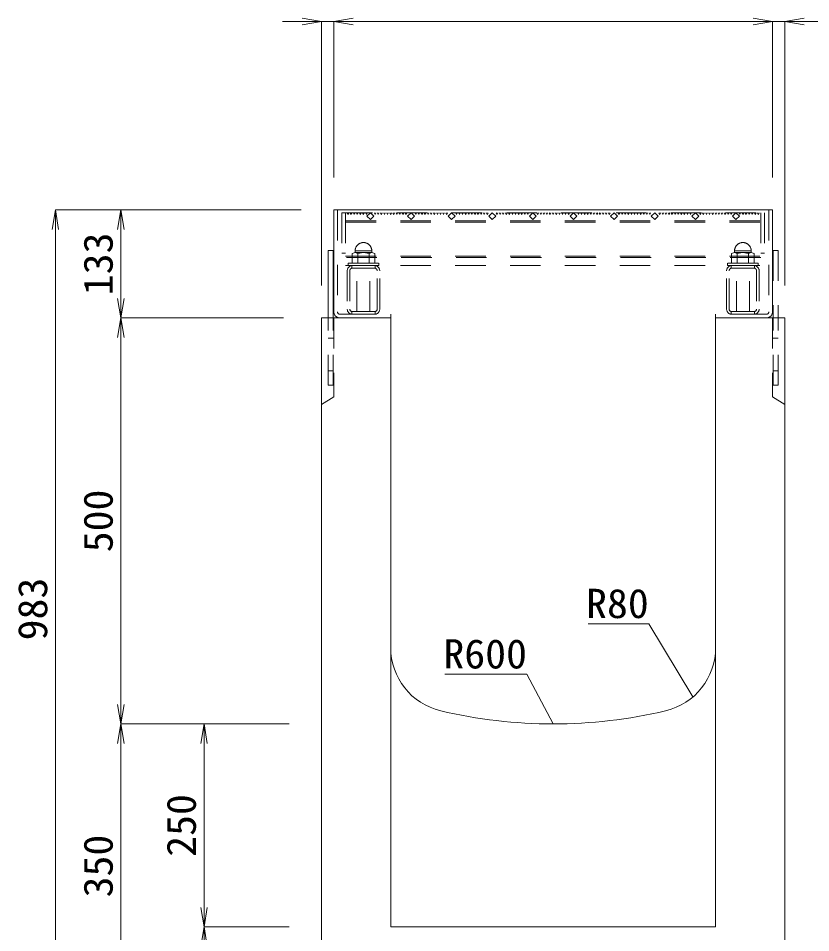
# Model space of a CAD drawing. Units: millimetres at full size; some dimension numbers follow another scale. Extents: x -734 to 58102, y 49499 to 87169.
# Drawn here: x 35128 to 36103, y 59960 to 61086 of the extents above; entities that cross this region are included whole.
import ezdxf
from ezdxf.enums import TextEntityAlignment as Align

# ---------------------------------------------------------------- set-up
doc = ezdxf.new("R2010")
doc.units = ezdxf.units.MM
doc.header["$LTSCALE"] = 50
doc.linetypes.add('USER1', pattern=[1.35, 0.75, -0.6])
for name, color, linetype, lineweight in [('寸法線', 7, 'Continuous', 13), ('引出線', 4, 'Continuous', 13), ('本体', 2, 'Continuous', 20), ('ｸﾞﾚｰﾁﾝｸﾞ', 7, 'USER1', 9)]:
    doc.layers.add(name, color=color, linetype=linetype, lineweight=lineweight)
doc.styles.add('ＭＳ 明朝', font='')
doc.styles.get('ＭＳ 明朝').set_extended_font_data('MS Mincho')

# ---------------------------------------------------------------- blocks, each defined once
blk = doc.blocks.new('open_arrow')
at = {"color": 0, "linetype": 'Continuous', "lineweight": -2}
blk.add_lwpolyline([(7.5, 1.25), (0, 0), (7.5, -1.25)], dxfattribs=at)

msp = doc.modelspace()

# ---------------------------------------------------------------- linework, layer by layer
at = {"layer": '寸法線'}
for p, q in [((35564.09, 61081.87), (35453.09, 61081.87)), ((35501.09, 60756.97), (35501.09, 61081.87)), ((36056.09, 61081.87), (35516.09, 61081.87)), ((35516.09, 60889.97), (35516.09, 61081.87)), ((35516.09, 60889.97), (35516.09, 61081.87)), ((36008.09, 61081.87), (36119.09, 61081.87)), ((36056.09, 60889.97), (36056.09, 61081.87)), ((36056.09, 60889.97), (36056.09, 61081.87)), ((36071.09, 60756.97), (36071.09, 61081.87)), ((35173.28, 59866.95), (35173.28, 60849.95)), ((35476.07, 60849.95), (35173.28, 60849.95)), ((35253.92, 60849.95), (35253.92, 60716.95)), ((35476.07, 60849.95), (35253.92, 60849.95)), ((35253.92, 60716.95), (35253.92, 60216.95)), ((35454.07, 60716.95), (35253.92, 60716.95)), ((35454.07, 60716.95), (35253.92, 60716.95)), ((35253.92, 60216.95), (35253.92, 59866.95)), ((35461.07, 60216.95), (35253.92, 60216.95)), ((35461.07, 60216.95), (35253.92, 60216.95)), ((35356.3, 59966.95), (35356.3, 60216.95)), ((35461.07, 60216.95), (35356.3, 60216.95)), ((35461.07, 59966.95), (35356.3, 59966.95)), ((35356.3, 59866.95), (35356.3, 59966.95)), ((35461.07, 59966.95), (35356.3, 59966.95))]:
    msp.add_line(p, q, dxfattribs=at)
at = {"layer": '引出線'}
for points in [[(35958.18, 60250.26), (35903.77, 60340.16), (35829.1, 60340.16)], [(35786.09, 60216.95), (35753.87, 60278.09), (35652.87, 60278.09)]]:
    msp.add_lwpolyline(points, dxfattribs=at)
at = {"layer": '本体'}
for p, q in [((35501.09, 59866.95), (35501.09, 60716.95)), ((35586.09, 60716.95), (35501.09, 60716.95)), ((35586.09, 60310.98), (35586.09, 60716.95)), ((35986.09, 60310.98), (35986.09, 60716.95)), ((36071.1, 60716.95), (35986.09, 60716.95)), ((36071.09, 59866.95), (36071.09, 60716.95)), ((35586.09, 60310.98), (35586.09, 59966.95)), ((35986.09, 60310.98), (35986.09, 59966.95)), ((35586.09, 59966.95), (35986.09, 59966.95))]:
    msp.add_line(p, q, dxfattribs=at)
at = {"layer": '本体', "linetype": 'USER1', "lineweight": 9}
for p, q in [((35516.09, 60716.95), (35516.09, 60619.95)), ((36056.1, 60716.95), (36056.1, 60619.95)), ((35516.09, 60619.95), (35501.09, 60610.45)), ((36056.1, 60619.95), (36071.1, 60610.45))]:
    msp.add_line(p, q, dxfattribs=at)
at = {"layer": '本体'}
for centre, radius, start, end in [((35666.09, 60310.98), 80, 180, 256.65766), ((35906.09, 60310.98), 80, 283.34233, 0), ((35786.09, 60816.95), 600, 256.65762, 283.34237)]:
    msp.add_arc(centre, radius, start, end, dxfattribs=at)
at = {"layer": 'ｸﾞﾚｰﾁﾝｸﾞ', "linetype": 'Continuous'}
for p, q in [((35516.09, 60849.95), (36056.09, 60849.95)), ((35516.09, 60849.95), (35516.09, 60724.45)), ((36056.09, 60849.95), (36056.09, 60724.45)), ((35509.09, 60799.95), (35509.09, 60716.95)), ((35509.09, 60799.95), (35515.09, 60799.95)), ((35515.09, 60799.95), (35515.09, 60716.95))]:
    msp.add_line(p, q, dxfattribs=at)
at = {"layer": 'ｸﾞﾚｰﾁﾝｸﾞ'}
for p, q in [((35520.59, 60849.95), (35520.59, 60724.45)), ((36051.59, 60849.95), (36051.59, 60724.45)), ((35526.09, 60846.45), (35526.09, 60796.45)), ((35530.59, 60846.45), (35530.59, 60781.45)), ((35530.59, 60846.45), (35530.59, 60796.45)), ((35532.59, 60846.45), (35533.49, 60844.35)), ((35533.49, 60844.35), (35534.39, 60846.45)), ((35536.39, 60846.45), (35537.29, 60844.35)), ((35537.29, 60844.35), (35538.19, 60846.45)), ((35540.19, 60846.45), (35541.09, 60844.35)), ((35541.09, 60844.35), (35541.99, 60846.45)), ((35543.99, 60846.45), (35544.89, 60844.35)), ((35544.89, 60844.35), (35545.79, 60846.45)), ((35547.79, 60846.45), (35548.69, 60844.35)), ((35548.69, 60844.35), (35549.59, 60846.45)), ((35551.59, 60846.45), (35552.49, 60844.35)), ((35552.49, 60844.35), (35553.39, 60846.45)), ((35555.39, 60846.45), (35556.29, 60844.35)), ((35556.29, 60844.35), (35557.19, 60846.45)), ((35561.09, 60846.45), (35556.85, 60842.2)), ((35556.85, 60842.2), (35561.09, 60837.96)), ((35565.34, 60842.2), (35561.09, 60846.45)), ((35561.09, 60837.96), (35565.34, 60842.2)), ((35566.09, 60846.45), (35566.99, 60844.35)), ((35566.99, 60844.35), (35567.89, 60846.45)), ((35569.89, 60846.45), (35570.79, 60844.35)), ((35570.79, 60844.35), (35571.69, 60846.45)), ((35573.69, 60846.45), (35574.59, 60844.35)), ((35574.59, 60844.35), (35575.49, 60846.45)), ((35577.49, 60846.45), (35578.39, 60844.35)), ((35578.39, 60844.35), (35579.29, 60846.45)), ((35581.29, 60846.45), (35582.19, 60844.35)), ((35582.19, 60844.35), (35583.09, 60846.45)), ((35585.09, 60846.45), (35585.99, 60844.35)), ((35585.99, 60844.35), (35586.89, 60846.45)), ((35588.89, 60846.45), (35589.79, 60844.35)), ((35589.79, 60844.35), (35590.69, 60846.45)), ((35592.69, 60846.45), (35593.59, 60844.35)), ((35593.59, 60844.35), (35594.49, 60846.45)), ((35596.49, 60846.45), (35597.39, 60844.35)), ((35597.39, 60844.35), (35598.29, 60846.45)), ((35600.29, 60846.45), (35601.19, 60844.35)), ((35601.19, 60844.35), (35602.09, 60846.45)), ((35604.09, 60846.45), (35604.99, 60844.35)), ((35604.99, 60844.35), (35605.89, 60846.45)), ((35611.09, 60846.45), (35606.85, 60842.2)), ((35606.85, 60842.2), (35611.09, 60837.96)), ((35615.34, 60842.2), (35611.09, 60846.45)), ((35611.09, 60837.96), (35615.34, 60842.2)), ((35616.09, 60846.45), (35616.99, 60844.35)), ((35616.99, 60844.35), (35617.89, 60846.45)), ((35619.89, 60846.45), (35620.79, 60844.35)), ((35620.79, 60844.35), (35621.69, 60846.45)), ((35623.69, 60846.45), (35624.59, 60844.35)), ((35624.59, 60844.35), (35625.49, 60846.45)), ((35627.49, 60846.45), (35628.39, 60844.35)), ((35628.39, 60844.35), (35629.29, 60846.45)), ((35631.29, 60846.45), (35632.19, 60844.35)), ((35632.19, 60844.35), (35633.09, 60846.45)), ((35635.09, 60846.45), (35635.99, 60844.35)), ((35635.99, 60844.35), (35636.89, 60846.45)), ((35638.89, 60846.45), (35639.79, 60844.35)), ((35639.79, 60844.35), (35640.69, 60846.45)), ((35642.69, 60846.45), (35643.59, 60844.35)), ((35643.59, 60844.35), (35644.49, 60846.45)), ((35646.49, 60846.45), (35647.39, 60844.35)), ((35647.39, 60844.35), (35648.29, 60846.45)), ((35650.29, 60846.45), (35651.19, 60844.35)), ((35651.19, 60844.35), (35652.09, 60846.45)), ((35654.09, 60846.45), (35655, 60844.35)), ((35655, 60844.35), (35655.9, 60846.45)), ((35661.09, 60846.45), (35656.85, 60842.2)), ((35656.85, 60842.2), (35661.09, 60837.96)), ((35665.34, 60842.2), (35661.09, 60846.45)), ((35661.09, 60837.96), (35665.34, 60842.2)), ((35666.09, 60846.45), (35666.99, 60844.35)), ((35666.99, 60844.35), (35667.89, 60846.45)), ((35669.89, 60846.45), (35670.79, 60844.35)), ((35670.79, 60844.35), (35671.69, 60846.45)), ((35673.69, 60846.45), (35674.59, 60844.35)), ((35674.59, 60844.35), (35675.49, 60846.45)), ((35677.49, 60846.45), (35678.39, 60844.35)), ((35678.39, 60844.35), (35679.29, 60846.45)), ((35681.29, 60846.45), (35682.19, 60844.35)), ((35682.19, 60844.35), (35683.09, 60846.45)), ((35685.09, 60846.45), (35685.99, 60844.35)), ((35685.99, 60844.35), (35686.89, 60846.45)), ((35688.89, 60846.45), (35689.79, 60844.35)), ((35689.79, 60844.35), (35690.69, 60846.45)), ((35692.69, 60846.45), (35693.59, 60844.35)), ((35693.59, 60844.35), (35694.49, 60846.45)), ((35696.49, 60846.45), (35697.39, 60844.35)), ((35697.39, 60844.35), (35698.29, 60846.45)), ((35700.29, 60846.45), (35701.19, 60844.35)), ((35701.19, 60844.35), (35702.09, 60846.45)), ((35704.09, 60846.45), (35704.99, 60844.35)), ((35704.99, 60844.35), (35705.89, 60846.45)), ((35711.09, 60846.45), (35706.85, 60842.2)), ((35706.85, 60842.2), (35711.09, 60837.96)), ((35715.34, 60842.2), (35711.09, 60846.45)), ((35711.09, 60837.96), (35715.34, 60842.2)), ((35716.09, 60846.45), (35716.99, 60844.35)), ((35716.99, 60844.35), (35717.89, 60846.45)), ((35719.89, 60846.45), (35720.79, 60844.35)), ((35720.79, 60844.35), (35721.69, 60846.45)), ((35723.69, 60846.45), (35724.59, 60844.35)), ((35724.59, 60844.35), (35725.49, 60846.45)), ((35727.49, 60846.45), (35728.39, 60844.35)), ((35728.39, 60844.35), (35729.29, 60846.45)), ((35731.29, 60846.45), (35732.19, 60844.35)), ((35732.19, 60844.35), (35733.09, 60846.45)), ((35735.09, 60846.45), (35735.99, 60844.35)), ((35735.99, 60844.35), (35736.89, 60846.45)), ((35738.89, 60846.45), (35739.79, 60844.35)), ((35739.79, 60844.35), (35740.69, 60846.45)), ((35742.69, 60846.45), (35743.59, 60844.35)), ((35743.59, 60844.35), (35744.49, 60846.45)), ((35746.49, 60846.45), (35747.39, 60844.35)), ((35747.39, 60844.35), (35748.29, 60846.45)), ((35750.29, 60846.45), (35751.19, 60844.35)), ((35751.19, 60844.35), (35752.09, 60846.45)), ((35754.09, 60846.45), (35755, 60844.35)), ((35755, 60844.35), (35755.89, 60846.45)), ((35761.09, 60846.45), (35756.85, 60842.2)), ((35756.85, 60842.2), (35761.09, 60837.96)), ((35765.34, 60842.2), (35761.09, 60846.45)), ((35761.09, 60837.96), (35765.34, 60842.2)), ((35766.09, 60846.45), (35766.99, 60844.35)), ((35766.99, 60844.35), (35767.89, 60846.45)), ((35769.89, 60846.45), (35770.79, 60844.35)), ((35770.79, 60844.35), (35771.69, 60846.45)), ((35773.69, 60846.45), (35774.59, 60844.35)), ((35774.59, 60844.35), (35775.49, 60846.45)), ((35777.49, 60846.45), (35778.39, 60844.35)), ((35778.39, 60844.35), (35779.29, 60846.45)), ((35781.29, 60846.45), (35782.19, 60844.35)), ((35782.19, 60844.35), (35783.09, 60846.45)), ((35785.09, 60846.45), (35785.99, 60844.35)), ((35787.09, 60846.45), (35786.2, 60844.35)), ((35790, 60844.35), (35789.1, 60846.45)), ((35790.89, 60846.45), (35790, 60844.35)), ((35793.79, 60844.35), (35792.9, 60846.45)), ((35794.69, 60846.45), (35793.79, 60844.35)), ((35797.59, 60844.35), (35796.7, 60846.45)), ((35798.5, 60846.45), (35797.59, 60844.35)), ((35801.4, 60844.35), (35800.5, 60846.45)), ((35802.29, 60846.45), (35801.4, 60844.35)), ((35805.2, 60844.35), (35804.29, 60846.45)), ((35806.09, 60846.45), (35805.2, 60844.35)), ((35806.85, 60842.2), (35811.1, 60846.45)), ((35811.1, 60837.96), (35806.85, 60842.2)), ((35811.1, 60846.45), (35815.34, 60842.2)), ((35815.34, 60842.2), (35811.1, 60837.96)), ((35817.19, 60844.35), (35816.29, 60846.45)), ((35818.1, 60846.45), (35817.19, 60844.35)), ((35821, 60844.35), (35820.1, 60846.45)), ((35821.9, 60846.45), (35821, 60844.35)), ((35824.8, 60844.35), (35823.9, 60846.45)), ((35825.7, 60846.45), (35824.8, 60844.35)), ((35828.6, 60844.35), (35827.7, 60846.45)), ((35829.5, 60846.45), (35828.6, 60844.35)), ((35832.4, 60844.35), (35831.5, 60846.45)), ((35833.3, 60846.45), (35832.4, 60844.35)), ((35836.2, 60844.35), (35835.3, 60846.45)), ((35837.1, 60846.45), (35836.2, 60844.35)), ((35840, 60844.35), (35839.1, 60846.45)), ((35840.9, 60846.45), (35840, 60844.35)), ((35843.8, 60844.35), (35842.9, 60846.45)), ((35844.7, 60846.45), (35843.8, 60844.35)), ((35847.6, 60844.35), (35846.7, 60846.45)), ((35848.5, 60846.45), (35847.6, 60844.35)), ((35851.4, 60844.35), (35850.5, 60846.45)), ((35852.3, 60846.45), (35851.4, 60844.35)), ((35855.2, 60844.35), (35854.3, 60846.45)), ((35856.1, 60846.45), (35855.2, 60844.35)), ((35856.85, 60842.2), (35861.1, 60846.45)), ((35861.1, 60837.96), (35856.85, 60842.2)), ((35861.1, 60846.45), (35865.34, 60842.2)), ((35865.34, 60842.2), (35861.1, 60837.96)), ((35867.19, 60844.35), (35866.29, 60846.45)), ((35868.1, 60846.45), (35867.19, 60844.35)), ((35871, 60844.35), (35870.1, 60846.45)), ((35871.9, 60846.45), (35871, 60844.35)), ((35874.8, 60844.35), (35873.9, 60846.45)), ((35875.7, 60846.45), (35874.8, 60844.35)), ((35878.6, 60844.35), (35877.7, 60846.45)), ((35879.5, 60846.45), (35878.6, 60844.35)), ((35882.4, 60844.35), (35881.5, 60846.45)), ((35883.3, 60846.45), (35882.4, 60844.35)), ((35886.2, 60844.35), (35885.3, 60846.45)), ((35887.1, 60846.45), (35886.2, 60844.35)), ((35890, 60844.35), (35889.1, 60846.45)), ((35890.9, 60846.45), (35890, 60844.35)), ((35893.8, 60844.35), (35892.9, 60846.45)), ((35894.7, 60846.45), (35893.8, 60844.35)), ((35897.6, 60844.35), (35896.7, 60846.45)), ((35898.5, 60846.45), (35897.6, 60844.35)), ((35901.4, 60844.35), (35900.5, 60846.45)), ((35902.3, 60846.45), (35901.4, 60844.35)), ((35905.2, 60844.35), (35904.3, 60846.45)), ((35906.1, 60846.45), (35905.2, 60844.35)), ((35906.85, 60842.2), (35911.1, 60846.45)), ((35911.1, 60837.96), (35906.85, 60842.2)), ((35911.1, 60846.45), (35915.34, 60842.2)), ((35915.34, 60842.2), (35911.1, 60837.96)), ((35917.19, 60844.35), (35916.29, 60846.45)), ((35918.1, 60846.45), (35917.19, 60844.35)), ((35921, 60844.35), (35920.1, 60846.45)), ((35921.9, 60846.45), (35921, 60844.35)), ((35924.8, 60844.35), (35923.9, 60846.45)), ((35925.7, 60846.45), (35924.8, 60844.35)), ((35928.6, 60844.35), (35927.7, 60846.45)), ((35929.5, 60846.45), (35928.6, 60844.35)), ((35932.4, 60844.35), (35931.5, 60846.45)), ((35933.29, 60846.45), (35932.4, 60844.35)), ((35936.2, 60844.35), (35935.3, 60846.45)), ((35937.1, 60846.45), (35936.2, 60844.35)), ((35940, 60844.35), (35939.1, 60846.45)), ((35940.9, 60846.45), (35940, 60844.35)), ((35943.8, 60844.35), (35942.9, 60846.45)), ((35944.7, 60846.45), (35943.8, 60844.35)), ((35947.6, 60844.35), (35946.7, 60846.45)), ((35948.5, 60846.45), (35947.6, 60844.35)), ((35951.4, 60844.35), (35950.5, 60846.45)), ((35952.3, 60846.45), (35951.4, 60844.35)), ((35955.2, 60844.35), (35954.3, 60846.45)), ((35956.1, 60846.45), (35955.2, 60844.35)), ((35956.85, 60842.2), (35961.1, 60846.45)), ((35961.1, 60837.96), (35956.85, 60842.2)), ((35961.1, 60846.45), (35965.34, 60842.2)), ((35965.34, 60842.2), (35961.1, 60837.96)), ((35967.19, 60844.35), (35966.29, 60846.45)), ((35968.1, 60846.45), (35967.19, 60844.35)), ((35971, 60844.35), (35970.1, 60846.45)), ((35971.9, 60846.45), (35971, 60844.35)), ((35974.8, 60844.35), (35973.9, 60846.45)), ((35975.7, 60846.45), (35974.8, 60844.35)), ((35978.6, 60844.35), (35977.7, 60846.45)), ((35979.5, 60846.45), (35978.6, 60844.35)), ((35982.4, 60844.35), (35981.5, 60846.45)), ((35983.3, 60846.45), (35982.4, 60844.35)), ((35986.2, 60844.35), (35985.3, 60846.45)), ((35987.1, 60846.45), (35986.2, 60844.35)), ((35990, 60844.35), (35989.1, 60846.45)), ((35990.9, 60846.45), (35990, 60844.35)), ((35993.8, 60844.35), (35992.9, 60846.45)), ((35994.7, 60846.45), (35993.8, 60844.35)), ((35997.6, 60844.35), (35996.7, 60846.45)), ((35998.5, 60846.45), (35997.6, 60844.35)), ((36001.4, 60844.35), (36000.5, 60846.45)), ((36002.3, 60846.45), (36001.4, 60844.35)), ((36005.2, 60844.35), (36004.3, 60846.45)), ((36006.1, 60846.45), (36005.2, 60844.35)), ((36006.85, 60842.2), (36011.1, 60846.45)), ((36011.1, 60837.96), (36006.85, 60842.2)), ((36011.1, 60846.45), (36015.34, 60842.2)), ((36015.34, 60842.2), (36011.1, 60837.96)), ((36015.9, 60844.35), (36015, 60846.45)), ((36016.8, 60846.45), (36015.9, 60844.35)), ((36019.7, 60844.35), (36018.8, 60846.45)), ((36020.6, 60846.45), (36019.7, 60844.35)), ((36023.5, 60844.35), (36022.6, 60846.45)), ((36024.4, 60846.45), (36023.5, 60844.35)), ((36027.3, 60844.35), (36026.4, 60846.45)), ((36028.2, 60846.45), (36027.3, 60844.35)), ((36031.1, 60844.35), (36030.2, 60846.45)), ((36032, 60846.45), (36031.1, 60844.35)), ((36034.9, 60844.35), (36034, 60846.45)), ((36035.8, 60846.45), (36034.9, 60844.35)), ((36038.7, 60844.35), (36037.8, 60846.45)), ((36039.6, 60846.45), (36038.7, 60844.35)), ((36041.6, 60846.45), (36041.6, 60781.45)), ((36041.6, 60846.45), (36041.6, 60796.45)), ((36046.1, 60846.45), (36046.1, 60796.45)), ((35530.59, 60836.45), (36041.6, 60836.45)), ((35530.59, 60834.95), (36041.6, 60834.95)), ((35526.09, 60796.45), (35530.59, 60796.45)), ((35530.59, 60792.95), (36041.6, 60792.95)), ((35538.74, 60796.25), (35542.21, 60797.45)), ((35538.74, 60784.45), (35538.74, 60796.25)), ((35542.21, 60799.45), (35562.98, 60799.45)), ((35542.21, 60797.45), (35542.21, 60799.45)), ((35542.21, 60797.45), (35545.67, 60796.25)), ((35562.98, 60797.45), (35542.21, 60797.45)), ((35545.67, 60796.25), (35552.59, 60797.45)), ((35545.67, 60784.45), (35545.67, 60796.25)), ((35552.59, 60797.45), (35559.52, 60796.25)), ((35559.52, 60796.25), (35562.98, 60797.45)), ((35559.52, 60796.25), (35559.52, 60784.45)), ((35562.98, 60799.45), (35562.98, 60797.45)), ((35562.98, 60797.45), (35566.44, 60796.25)), ((35566.44, 60796.25), (35566.44, 60784.45)), ((36009.21, 60797.45), (36005.75, 60796.25)), ((36005.75, 60796.25), (36005.75, 60784.45)), ((36029.98, 60799.45), (36009.21, 60799.45)), ((36009.21, 60799.45), (36009.21, 60797.45)), ((36012.67, 60796.25), (36009.21, 60797.45)), ((36009.21, 60797.45), (36029.98, 60797.45)), ((36019.59, 60797.45), (36012.67, 60796.25)), ((36012.67, 60796.25), (36012.67, 60784.45)), ((36026.52, 60796.25), (36019.59, 60797.45)), ((36029.98, 60797.45), (36026.52, 60796.25)), ((36026.52, 60784.45), (36026.52, 60796.25)), ((36029.98, 60797.45), (36029.98, 60799.45)), ((36033.44, 60796.25), (36029.98, 60797.45)), ((36033.44, 60784.45), (36033.44, 60796.25)), ((36046.1, 60796.45), (36041.6, 60796.45)), ((36057.09, 60799.95), (36057.09, 60716.95)), ((36063.09, 60799.95), (36057.09, 60799.95)), ((36063.09, 60799.95), (36063.09, 60716.95)), ((36041.6, 60791.45), (35530.59, 60791.45)), ((35530.59, 60781.45), (36041.6, 60781.45)), ((35533.59, 60784.45), (35571.59, 60784.45)), ((35533.59, 60784.45), (35552.59, 60784.45)), ((35533.59, 60781.45), (35533.59, 60784.45)), ((35571.59, 60781.45), (35533.59, 60781.45)), ((35538.09, 60781.38), (35538.09, 60778.12)), ((35552.59, 60784.45), (35538.74, 60784.45)), ((35566.19, 60781.45), (35538.99, 60781.45)), ((35566.19, 60781.45), (35538.99, 60781.45)), ((35566.19, 60781.45), (35539, 60781.45)), ((35544.59, 60724.65), (35544.59, 60781.45)), ((35544.59, 60781.45), (35560.59, 60781.45)), ((35552.59, 60784.45), (35545.67, 60784.45)), ((35566.44, 60784.45), (35552.59, 60784.45)), ((35560.59, 60724.65), (35560.59, 60781.45)), ((35567.09, 60781.38), (35567.09, 60778.12)), ((35571.59, 60784.45), (35571.59, 60781.45)), ((36038.59, 60784.45), (36000.59, 60784.45)), ((36000.59, 60784.45), (36000.59, 60781.45)), ((36000.59, 60781.45), (36038.59, 60781.45)), ((36005.09, 60781.38), (36005.09, 60778.12)), ((36005.75, 60784.45), (36019.59, 60784.45)), ((36005.99, 60781.45), (36033.2, 60781.45)), ((36006, 60781.45), (36033.2, 60781.45)), ((36006, 60781.45), (36033.19, 60781.45)), ((36011.6, 60724.65), (36011.6, 60781.45)), ((36027.6, 60781.45), (36011.6, 60781.45)), ((36019.59, 60784.45), (36033.44, 60784.45)), ((36038.59, 60784.45), (36019.59, 60784.45)), ((36019.59, 60784.45), (36026.52, 60784.45)), ((36027.6, 60724.65), (36027.6, 60781.45)), ((36034.09, 60781.38), (36034.09, 60778.12)), ((36038.59, 60781.45), (36038.59, 60784.45)), ((35532.59, 60775.05), (35532.59, 60727.85)), ((35535.79, 60775.05), (35535.79, 60727.85)), ((35566.19, 60778.25), (35538.99, 60778.25)), ((35569.39, 60727.85), (35569.39, 60775.05)), ((35572.59, 60727.85), (35572.59, 60775.05)), ((35999.6, 60727.85), (35999.6, 60775.05)), ((36002.8, 60727.85), (36002.8, 60775.05)), ((36005.99, 60778.25), (36033.2, 60778.25)), ((36036.39, 60775.05), (36036.39, 60727.85)), ((36039.6, 60775.05), (36039.6, 60727.85)), ((35538.09, 60724.78), (35538.09, 60721.51)), ((35538.99, 60724.65), (35566.19, 60724.65)), ((35567.09, 60724.78), (35567.09, 60721.51)), ((36005.09, 60724.78), (36005.09, 60721.51)), ((36033.2, 60724.65), (36005.99, 60724.65)), ((36034.09, 60724.78), (36034.09, 60721.51)), ((35509.09, 60633.95), (35509.09, 60716.95)), ((35515.1, 60633.95), (35515.1, 60716.95)), ((35523.59, 60721.45), (35586.09, 60721.45)), ((35538.99, 60721.45), (35566.19, 60721.45)), ((35586.09, 60721.45), (35586.09, 60716.95)), ((36048.59, 60721.45), (35986.09, 60721.45)), ((35986.09, 60721.45), (35986.09, 60716.95)), ((36033.2, 60721.45), (36005.99, 60721.45)), ((36057.09, 60633.95), (36057.09, 60716.95)), ((36063.09, 60633.95), (36063.09, 60716.95)), ((35509.09, 60691.95), (35515.09, 60691.95)), ((36057.1, 60691.95), (36063.1, 60691.95)), ((35509.09, 60651.95), (35515.09, 60651.95)), ((36057.1, 60651.95), (36063.1, 60651.95)), ((35509.09, 60633.95), (35515.1, 60633.95)), ((36063.09, 60633.95), (36057.09, 60633.95))]:
    msp.add_line(p, q, dxfattribs=at)
at = {"layer": 'ｸﾞﾚｰﾁﾝｸﾞ', "lineweight": 5}
msp.add_line((35526.09, 60846.45), (36046.1, 60846.45), dxfattribs=at)
at = {"layer": 'ｸﾞﾚｰﾁﾝｸﾞ'}
for centre, radius, start, end in [((35552.59, 60799.45), 10.25, 0, 180), ((36019.59, 60799.45), 10.25, 0, 180), ((35538.99, 60775.05), 6.4, 90, 180), ((35566.19, 60775.05), 6.4, 0, 90), ((36005.99, 60775.05), 6.4, 90, 180), ((36033.2, 60775.05), 6.4, 0, 90), ((35538.99, 60775.05), 3.2, 90, 180), ((35566.19, 60775.05), 3.2, 0, 90), ((36005.99, 60775.05), 3.2, 90, 180), ((36033.2, 60775.05), 3.2, 0, 90), ((35523.59, 60724.45), 7.5, 180, 270), ((35523.59, 60724.45), 3, 180, 270), ((35538.99, 60727.85), 6.4, 180, 270), ((35538.99, 60727.85), 3.2, 180, 270), ((35566.19, 60727.85), 6.4, 270, 0), ((35566.19, 60727.85), 3.2, 270, 0), ((36005.99, 60727.85), 6.4, 180, 270), ((36005.99, 60727.85), 3.2, 180, 270), ((36033.2, 60727.85), 6.4, 270, 0), ((36033.2, 60727.85), 3.2, 270, 0), ((36048.59, 60724.45), 7.5, 270, 0), ((36048.59, 60724.45), 3, 270, 0)]:
    msp.add_arc(centre, radius, start, end, dxfattribs=at)

# ---------------------------------------------------------------- block references
at = {"layer": '寸法線', "xscale": 3.2, "yscale": 3.2}
for p, rotation in [((35501.09, 61081.87), 180), ((36056.09, 61081.87), 180), ((36056.09, 61081.87), 180), ((35173.28, 60849.95), 270), ((35253.92, 60849.95), 270), ((35253.92, 60716.95), 90), ((35253.92, 60716.95), 270), ((35253.92, 60216.95), 90), ((35253.92, 60216.95), 270), ((35356.3, 60216.95), 270), ((35356.3, 59966.95), 90), ((35356.3, 59966.95), 270)]:
    msp.add_blockref('open_arrow', p, dxfattribs=dict(at, rotation=rotation))
for p in [(35516.09, 61081.87), (35516.09, 61081.87), (36071.09, 61081.87)]:
    msp.add_blockref('open_arrow', p, dxfattribs=at)
at = {"layer": '引出線', "xscale": 0.0533, "yscale": 0.0533}
for p, rotation in [((35958.18, 60250.26), 121.2), ((35786.09, 60216.95), 117.8)]:
    msp.add_blockref('open_arrow', p, dxfattribs=dict(at, rotation=rotation))

# ---------------------------------------------------------------- texts
at = {"layer": '寸法線', "style": 'ＭＳ 明朝', "width": 1.05}
for s, p in [('133', (35225.9, 60783.45)), ('500', (35225.9, 60466.95)), ('983', (35145.26, 60358.45)), ('250', (35328.28, 60091.95)), ('350', (35225.9, 60041.95))]:
    msp.add_text(s, height=36.03, rotation=90, dxfattribs=at).set_placement(p, align=Align.MIDDLE_CENTER)
at = {"layer": '引出線', "style": 'ＭＳ 明朝', "width": 1.05}
for s, p in [('R80', (35903.77, 60383.36)), ('R600', (35753.87, 60321.29))]:
    msp.add_text(s, height=36.03, dxfattribs=at).set_placement(p, align=Align.TOP_RIGHT)

doc.saveas('drawing.dxf')
